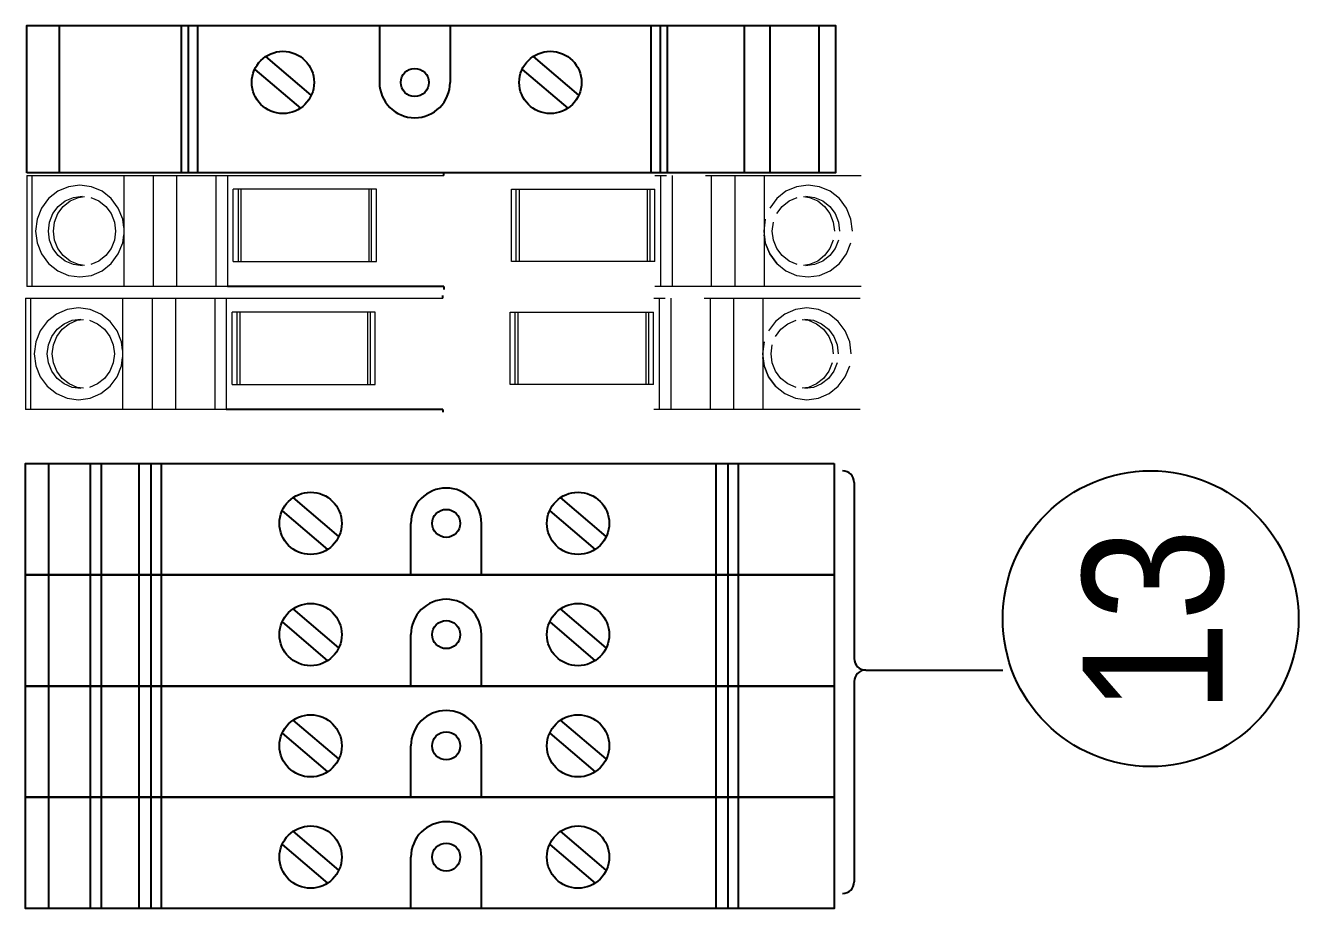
# Model space of a CAD drawing. Header units: inches. Extents: x -38 to 199, y -310 to 64.
# Drawn here: x 71.755 to 74.477, y -59.768 to -57.879 of the extents above; entities that cross this region are included whole.
import ezdxf
from ezdxf.enums import TextEntityAlignment as Align

# ---------------------------------------------------------------- set-up
doc = ezdxf.new("R2010")
doc.units = ezdxf.units.IN
doc.header["$MEASUREMENT"] = 0
doc.set_wipeout_variables(frame=1)
for name, color, linetype in [('DETAIL$', 5, 'Continuous'), ('FREE-TEXT', 2, 'Continuous'), ('PLC', 7, 'Continuous')]:
    doc.layers.add(name, color=color, linetype=linetype)
doc.layers.add('vis', color=7, linetype='Continuous', lineweight=30)
doc.styles.get("Standard").update_dxf_attribs({"font": 'arial.ttf'})
doc.styles.add('TXT', font='txt')

# ---------------------------------------------------------------- blocks, each defined once
blk = doc.blocks.new('281-611_281-541')
at = {"lineweight": 0}
for p, q in [((-25.84, -1.525), (-26.021, -1.5)), ((-25.396, -1.585), (-25.84, -1.525)), ((25.84, -1.525), (25.396, -1.585)), ((26.021, -1.5), (25.84, -1.525)), ((23.022, -4.262), (23.022, -3.738)), ((-26.021, -6.5), (-25.84, -6.475)), ((-25.84, -6.475), (-25.396, -6.415)), ((25.396, -6.415), (25.84, -6.475)), ((25.84, -6.475), (26.021, -6.5))]:
    blk.add_line(p, q, dxfattribs=at)
blk.add_wipeout([(-30, 0), (-30, -8), (30, -8), (30, 0)], dxfattribs=at)
for p, q in [((0, 0), (0, 0.194)), ((0, -8), (15.567, -8)), ((0, -8), (0, -8.194))]:
    blk.add_line(p, q)
for p, q in [((-27.77, -1.142), (-27.002, -0.812)), ((-27.002, -0.812), (-26.177, -0.7)), ((-26.177, -0.7), (-25.352, -0.812)), ((-25.352, -0.812), (-24.583, -1.142)), ((24.583, -1.142), (25.352, -0.812)), ((25.352, -0.812), (26.177, -0.7)), ((26.177, -0.7), (27.002, -0.812)), ((27.002, -0.812), (27.77, -1.142)), ((-28.937, -2.35), (-28.431, -1.667)), ((-28.431, -1.667), (-27.77, -1.142)), ((-26.646, -1.585), (-27.229, -1.835)), ((-26.284, -1.585), (-26.866, -1.835)), ((-26.021, -1.5), (-26.646, -1.585)), ((-25.84, -1.525), (-26.284, -1.585)), ((-24.814, -1.835), (-25.396, -1.585)), ((-24.583, -1.142), (-23.923, -1.667)), ((-23.923, -1.667), (-23.416, -2.35)), ((23.416, -2.35), (23.923, -1.667)), ((23.923, -1.667), (24.583, -1.142)), ((25.396, -1.585), (24.814, -1.835)), ((26.284, -1.585), (25.84, -1.525)), ((26.646, -1.585), (26.021, -1.5)), ((26.866, -1.835), (26.284, -1.585)), ((27.229, -1.835), (26.646, -1.585)), ((27.77, -1.142), (28.431, -1.667)), ((28.431, -1.667), (28.937, -2.35)), ((-29.256, -3.146), (-28.937, -2.35)), ((-27.729, -2.232), (-28.113, -2.75)), ((-27.366, -2.232), (-27.75, -2.75)), ((-27.229, -1.835), (-27.729, -2.232)), ((-26.866, -1.835), (-27.366, -2.232)), ((-24.314, -2.232), (-24.814, -1.835)), ((-23.93, -2.75), (-24.314, -2.232)), ((23.098, -3.146), (23.416, -2.35)), ((24.314, -2.232), (23.93, -2.75)), ((24.814, -1.835), (24.314, -2.232)), ((27.366, -2.232), (26.866, -1.835)), ((27.729, -2.232), (27.229, -1.835)), ((27.75, -2.75), (27.366, -2.232)), ((28.113, -2.75), (27.729, -2.232)), ((28.937, -2.35), (29.256, -3.146)), ((-29.364, -4), (-29.256, -3.146)), ((-28.354, -3.353), (-28.436, -4)), ((-28.113, -2.75), (-28.354, -3.353)), ((-27.991, -3.353), (-28.074, -4)), ((-27.75, -2.75), (-27.991, -3.353)), ((-23.606, -4), (-23.689, -3.353)), ((-23.098, -3.146), (-22.989, -4)), ((23.022, -3.738), (23.098, -3.146)), ((23.689, -3.353), (23.606, -4)), ((23.93, -2.75), (23.689, -3.353)), ((27.991, -3.353), (27.75, -2.75)), ((28.074, -4), (27.991, -3.353)), ((28.354, -3.353), (28.113, -2.75)), ((28.436, -4), (28.354, -3.353)), ((29.256, -3.146), (29.364, -4)), ((-23.689, -4.647), (-23.606, -4)), ((-22.989, -4), (-23.098, -4.854)), ((-23.098, -4.854), (-23.022, -4.262)), ((23.098, -4.854), (23.022, -4.262)), ((23.606, -4), (23.689, -4.647)), ((27.991, -4.647), (28.074, -4)), ((28.354, -4.647), (28.436, -4)), ((29.364, -4), (29.256, -4.854)), ((-28.937, -5.65), (-29.256, -4.854)), ((-28.354, -4.647), (-28.113, -5.25)), ((-28.113, -5.25), (-27.729, -5.768)), ((-27.991, -4.647), (-27.75, -5.25)), ((-27.75, -5.25), (-27.366, -5.768)), ((-24.314, -5.768), (-23.93, -5.25)), ((-23.93, -5.25), (-23.689, -4.647)), ((-23.098, -4.854), (-23.416, -5.65)), ((-23.416, -5.65), (-23.098, -4.854)), ((23.416, -5.65), (23.098, -4.854)), ((23.689, -4.647), (23.93, -5.25)), ((23.93, -5.25), (24.314, -5.768)), ((27.366, -5.768), (27.75, -5.25)), ((27.729, -5.768), (28.113, -5.25)), ((27.75, -5.25), (27.991, -4.647)), ((28.113, -5.25), (28.354, -4.647)), ((29.256, -4.854), (28.937, -5.65)), ((-28.431, -6.333), (-28.937, -5.65)), ((-27.77, -6.858), (-28.431, -6.333)), ((-27.729, -5.768), (-27.229, -6.165)), ((-27.366, -5.768), (-26.866, -6.165)), ((-27.229, -6.165), (-26.646, -6.415)), ((-26.866, -6.165), (-26.284, -6.415)), ((-25.396, -6.415), (-24.814, -6.165)), ((-24.814, -6.165), (-24.314, -5.768)), ((-23.923, -6.333), (-24.583, -6.858)), ((-23.416, -5.65), (-23.923, -6.333)), ((-23.923, -6.333), (-23.416, -5.65)), ((23.923, -6.333), (23.416, -5.65)), ((24.583, -6.858), (23.923, -6.333)), ((24.314, -5.768), (24.814, -6.165)), ((24.814, -6.165), (25.396, -6.415)), ((26.284, -6.415), (26.866, -6.165)), ((26.646, -6.415), (27.229, -6.165)), ((26.866, -6.165), (27.366, -5.768)), ((27.229, -6.165), (27.729, -5.768)), ((28.431, -6.333), (27.77, -6.858)), ((28.937, -5.65), (28.431, -6.333)), ((-27.002, -7.188), (-27.77, -6.858)), ((-26.177, -7.3), (-27.002, -7.188)), ((-26.646, -6.415), (-26.021, -6.5)), ((-26.284, -6.415), (-25.84, -6.475)), ((-25.352, -7.188), (-26.177, -7.3)), ((-24.583, -6.858), (-25.352, -7.188)), ((25.352, -7.188), (24.583, -6.858)), ((26.177, -7.3), (25.352, -7.188)), ((25.84, -6.475), (26.284, -6.415)), ((26.021, -6.5), (26.646, -6.415)), ((27.002, -7.188), (26.177, -7.3)), ((27.77, -6.858), (27.002, -7.188))]:
    blk.add_line(p, q, dxfattribs=at)
at = {"layer": 'vis', "lineweight": 0}
for p, q in [((-18.8, 0), (-30, 0)), ((-23.022, 0), (-23.022, -8)), ((-20.9, 0), (-20.9, -8)), ((-19.22, 0), (-19.22, -8)), ((-16.398, 0), (-16.398, -8)), ((-15.167, 0), (-15.998, 0)), ((-15.567, 0), (-15.567, -8)), ((30, 0), (0, 0)), ((15.567, 0), (15.567, -8)), ((16.398, 0), (16.398, -8)), ((19.22, 0), (19.22, -8)), ((20.9, 0), (20.9, -8)), ((23.022, 0), (23.022, -8)), ((29.629, 0), (29.629, -8)), ((30, 0), (30, -8)), ((-4.85, -1), (-15.15, -1)), ((-15.15, -6.2), (-15.15, -1)), ((-14.8, -1), (-14.8, -6.2)), ((-14.6, -1), (-14.6, -6.2)), ((-5.4, -1), (-5.4, -6.2)), ((-5.2, -6.2), (-5.2, -1)), ((-4.85, -6.2), (-4.85, -1)), ((4.85, -1), (15.15, -1)), ((4.85, -6.2), (4.85, -1)), ((5.2, -6.2), (5.2, -1)), ((5.4, -1), (5.4, -6.2)), ((14.6, -1), (14.6, -6.2)), ((14.8, -1), (14.8, -6.2)), ((15.15, -6.2), (15.15, -1)), ((-15.15, -6.2), (-4.85, -6.2)), ((15.15, -6.2), (4.85, -6.2)), ((-30, -8), (-15.167, -8)), ((0, -8), (30, -8))]:
    blk.add_line(p, q, dxfattribs=at)
blk = doc.blocks.new('+24')
at = {"xscale": -0.0297500000000036, "yscale": 0.0297500000000036, "zscale": 0.0297500000000036, "rotation": 270}
blk.add_blockref('281-611_281-541', (82.0102, 30.6652), dxfattribs=at)
blk = doc.blocks.new('11511811')
at = {"color": 8}
blk.add_lwpolyline([(-0.865, -0.315), (-0.865, 0), (0.865, 0), (0.865, -0.315)], close=True, dxfattribs=at)
for points in [[(-0.5199, 0), (-0.5199, -0.315)], [(0.4901, 0), (0.4901, -0.315)]]:
    blk.add_lwpolyline(points, dxfattribs=at)
for centre in [(-0.3169, -0.1219), (0.2551, -0.1219)]:
    blk.add_circle(centre, 0.0666, dxfattribs=at)
at = {"layer": 'DETAIL$', "color": 8}
for points in [[(-0.7956, 0), (-0.7956, -0.315)], [(-0.5349, 0), (-0.5349, -0.315)], [(-0.4999, 0), (-0.4999, -0.315)], [(-0.1104, 0), (-0.1104, -0.1219)], [(0.0407, 0), (0.0407, -0.1219)], [(0.4701, 0), (0.4701, -0.315)], [(0.5051, 0), (0.5051, -0.315)], [(0.6694, 0), (0.6694, -0.315)], [(0.7244, 0), (0.7244, -0.315)], [(0.8294, 0), (0.8294, -0.315)], [(-0.2562, -0.1491), (-0.3532, -0.0661)], [(0.3159, -0.1491), (0.2189, -0.0661)], [(-0.3773, -0.0939), (-0.2796, -0.177)], [(0.1947, -0.0939), (0.2925, -0.177)]]:
    blk.add_lwpolyline(points, dxfattribs=at)
blk.add_circle((-0.0349, -0.1219), 0.03, dxfattribs=at)
blk.add_arc((-0.0349, -0.1219), 0.0755, 180, 0, dxfattribs=at)
at = {"color": 6, "style": 'TXT', "flags": 3}
for tag, p in [('MANUF', (-0.865, -0.6042)), ('PART#', (-0.865, -0.8461)), ('DESC', (-0.865, -1.0863))]:
    blk.add_attdef(tag, p, '', height=0.125, dxfattribs=at)
blk = doc.blocks.new('11511607')
at = {"color": 8}
blk.add_lwpolyline([(-0.865, -0.238), (-0.865, 0), (0.865, 0), (0.865, -0.238)], close=True, dxfattribs=at)
for points in [[(-0.6383, 0), (-0.6383, -0.238)], [(0.5962, 0), (0.5962, -0.238)]]:
    blk.add_lwpolyline(points, dxfattribs=at)
for centre in [(-0.3169, -0.1101), (0.2551, -0.1101)]:
    blk.add_circle(centre, 0.0666, dxfattribs=at)
at = {"layer": 'DETAIL$', "color": 8}
for points in [[(-0.6604, 0), (-0.6604, -0.238)], [(-0.6124, 0), (-0.6124, -0.238)], [(-0.1104, 0), (-0.1104, -0.1101)], [(0.0407, 0), (0.0407, -0.1101)], [(0.5741, 0), (0.5741, -0.238)], [(0.6221, 0), (0.6221, -0.238)], [(0.7023, 0), (0.7023, -0.238)], [(0.7262, 0), (0.7262, -0.238)], [(0.8151, 0), (0.8151, -0.238)], [(-0.2562, -0.1372), (-0.3532, -0.0542)], [(0.3159, -0.1372), (0.2189, -0.0542)], [(-0.3773, -0.0821), (-0.2796, -0.1652)], [(0.1947, -0.0821), (0.2925, -0.1652)]]:
    blk.add_lwpolyline(points, dxfattribs=at)
blk.add_circle((-0.0349, -0.1101), 0.03, dxfattribs=at)
blk.add_arc((-0.0349, -0.1101), 0.0755, 180, 0, dxfattribs=at)
at = {"color": 6, "style": 'TXT', "flags": 3}
for tag, p in [('MANUF', (-0.865, -0.5272)), ('PART#', (-0.865, -0.7691)), ('DESC', (-0.865, -1.0093))]:
    blk.add_attdef(tag, p, '', height=0.125, dxfattribs=at)
blk = doc.blocks.new('13')
at = {"layer": 'FREE-TEXT'}
blk.add_circle((85.5264, 3.9666), 0.3164, dxfattribs=at)
at = {"layer": 'FREE-TEXT', "width": 0.85}
blk.add_text('13', height=0.3, dxfattribs=at).set_placement((85.5213, 3.9623), align=Align.MIDDLE)
blk = doc.blocks.new('13Group')
for p, q in [((85.5038, 4.5265), (85.0752, 4.5265)), ((85.93, 4.5265), (85.5532, 4.5265))]:
    blk.add_line(p, q)
for centre, start, end in [((85.0752, 4.5512), 180, 270), ((85.93, 4.5512), 270, 0), ((85.5038, 4.5018), 0, 90), ((85.5532, 4.5018), 90, 180)]:
    blk.add_arc(centre, 0.0247, start, end)

msp = doc.modelspace()

# ---------------------------------------------------------------- linework, layer by layer
at = {"layer": 'PLC'}
msp.add_line((73.55174, -59.25804), (73.84459, -59.25804), dxfattribs=at)

# ---------------------------------------------------------------- block references
at = {"rotation": 180}
for p in [(72.61951, -59.05421), (72.61951, -59.29221), (72.61951, -59.53021), (72.61951, -59.76821)]:
    msp.add_blockref('11511607', p, dxfattribs=at)
at = {"layer": 'PLC', "rotation": 90}
for name, p in [('+24', (103.31484, -140.20984)), ('13Group', (78.05352, -144.78653)), ('13', (78.12761, -144.67436))]:
    msp.add_blockref(name, p, dxfattribs=at)

# ---------------------------------------------------------------- next in the draw order: block references
msp.add_blockref('11511811', (72.62209, -57.87882))
msp.add_blockref('+24', (103.31226, -140.47261), dxfattribs=at)

doc.saveas('drawing.dxf')
